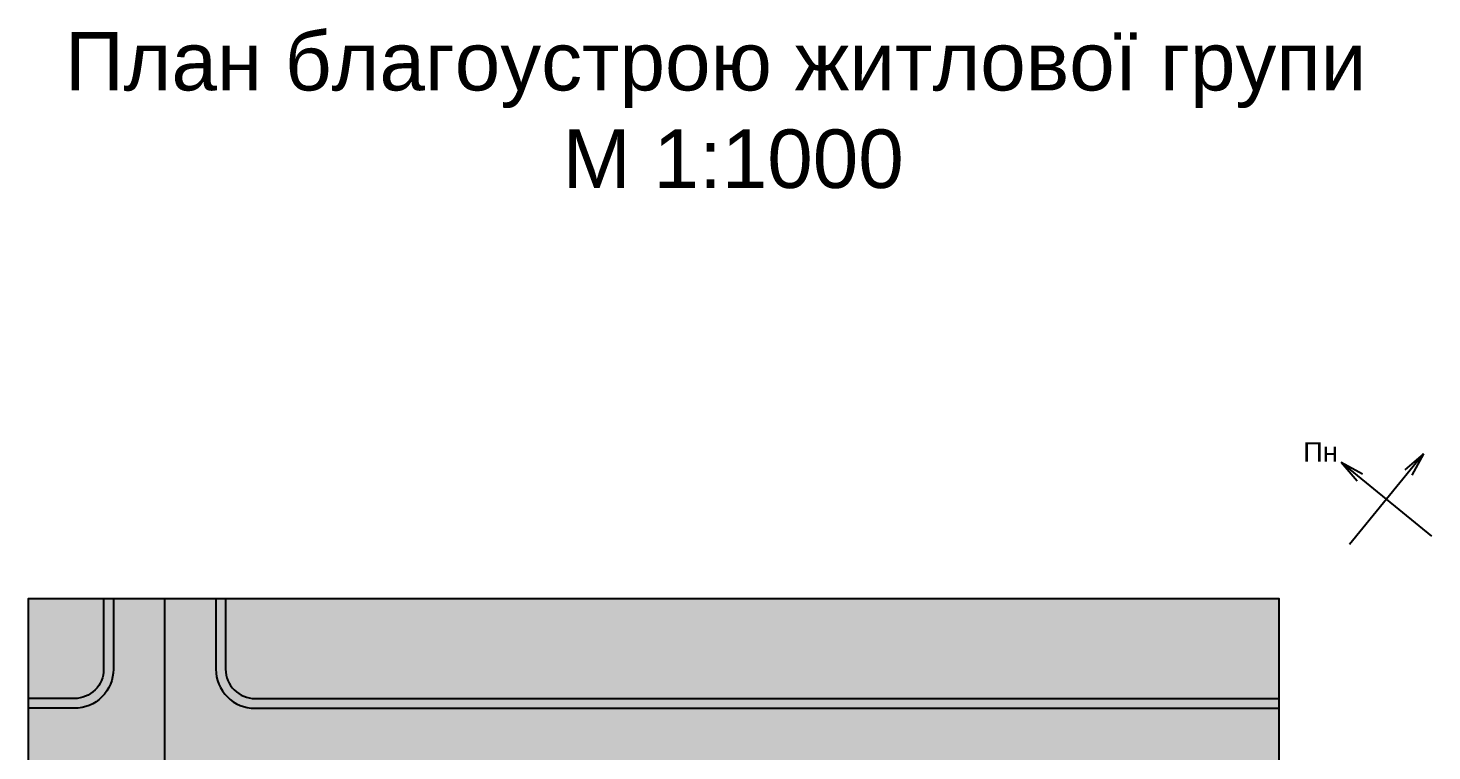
# Model space of a CAD drawing. Header units: millimetres. Extents: x 3866 to 35600, y -8896 to 9491.
# Drawn here: x 33040 to 33183.8, y -6639 to -6564.9 of the extents above; entities that cross this region are included whole.
import ezdxf

# ---------------------------------------------------------------- set-up
doc = ezdxf.new("R2010")
doc.units = ezdxf.units.MM
doc.linetypes.add('ACAD_ISO04W100', pattern=[30, 24, -3, 0, -3])
doc.layers.add('ВДМ', color=7, linetype='Continuous')
doc.styles.get("Standard").update_dxf_attribs({"font": 'arial.ttf'})

msp = doc.modelspace()

# ---------------------------------------------------------------- hatches: boundary and pattern name
at = {"layer": 'ВДМ', "transparency": 33554569}
h = msp.add_hatch(color=251, dxfattribs=at)
h.dxf.hatch_style = 1
h.paths.add_polyline_path([(33168.196, -6634.622), (33063.262, -6634.622, -0.4142136), (33059.262, -6630.622), (33059.262, -6623.396), (33054.012, -6623.396), (33054.012, -6641.122), (33168.196, -6641.122)])
h.paths.add_polyline_path([(33054.012, -6623.396), (33048.762, -6623.396), (33048.762, -6630.622, -0.4142136), (33044.762, -6634.622), (33040.02, -6634.622), (33040.02, -6641.122), (33054.012, -6641.122)])
at = {"layer": 'ВДМ', "true_color": 0x139b48, "transparency": 33554585}
h = msp.add_hatch(color=114, dxfattribs=at)
h.dxf.hatch_style = 1
h.paths.add_polyline_path([(33168.196, -6623.396), (33060.262, -6623.396), (33060.262, -6630.622, 0.4142136), (33063.262, -6633.622), (33168.196, -6633.622)])
h.paths.add_polyline_path([(33047.762, -6623.396), (33040.02, -6623.396), (33040.02, -6633.622), (33044.762, -6633.622, 0.4142136), (33047.762, -6630.622)])
h.paths.add_polyline_path([(33047.762, -6651.622, 0.4142136), (33044.762, -6648.622), (33040.02, -6648.622), (33040.02, -6737.258), (33047.762, -6737.258)])
at = {"layer": 'ВДМ', "transparency": 33554585}
h = msp.add_hatch(color=9, dxfattribs=at)
h.dxf.hatch_style = 1
h.paths.add_polyline_path([(33048.762, -6623.396), (33047.762, -6623.396), (33047.762, -6630.622, -0.4142136), (33044.762, -6633.622), (33040.02, -6633.622), (33040.02, -6634.622), (33044.762, -6634.622, 0.4142136), (33048.762, -6630.622)])
h = msp.add_hatch(color=9, dxfattribs=at)
h.dxf.hatch_style = 1
h.paths.add_polyline_path([(33060.262, -6623.396), (33059.262, -6623.396), (33059.262, -6630.622, 0.4142136), (33063.262, -6634.622), (33168.196, -6634.622), (33168.196, -6633.622), (33063.262, -6633.622, -0.4142136), (33060.262, -6630.622)])

# ---------------------------------------------------------------- linework, layer by layer
msp.add_lwpolyline([(33040.02, -6737.258), (33168.196, -6737.258), (33168.196, -6623.396), (33040.02, -6623.396), (33040.02, -6737.258)])
at = {"layer": 'ВДМ'}
for points in [[(33182.985, -6608.517), (33175.394, -6617.821)], [(33182.985, -6608.517), (33181.076, -6610.159)], [(33182.985, -6608.517), (33181.792, -6610.735)], [(33183.841, -6616.964), (33174.538, -6609.374)], [(33174.538, -6609.374), (33176.166, -6611.294)], [(33174.538, -6609.374), (33176.746, -6610.583)]]:
    msp.add_lwpolyline(points, dxfattribs=at)
for points in [[(33047.762, -6623.396), (33047.762, -6630.622, -0.4142136), (33044.762, -6633.622), (33040.02, -6633.622)], [(33048.762, -6623.396), (33048.762, -6630.622, -0.4142136), (33044.762, -6634.622), (33040.02, -6634.622)], [(33059.262, -6623.396), (33059.262, -6630.622, 0.4142136), (33063.262, -6634.622), (33168.196, -6634.622)], [(33060.262, -6623.396), (33060.262, -6630.622, 0.4142136), (33063.262, -6633.622), (33168.196, -6633.622)]]:
    msp.add_lwpolyline(points, format="xyb", dxfattribs=at)
at = {"layer": 'ВДМ', "linetype": 'ACAD_ISO04W100'}
msp.add_lwpolyline([(33054.012, -6623.396), (33054.012, -6737.258)], dxfattribs=at)

# ---------------------------------------------------------------- texts
at = {"layer": 'ВДМ', "attachment_point": 1}
for s, width, gutter_width, heights, insert, char_height in [('План благоустрою житлової групи\\P\\pxqc;М 1:1000', 136.93199, 0, [27.701], (33043.793, -6565.279), 6), ('Пн', 4.32334, 12.5, [0], (33170.658, -6607.345), 2)]:
    msp.add_mtext_dynamic_manual_height_columns(s, width=width, gutter_width=gutter_width, heights=heights, dxfattribs=dict(at, insert=insert, char_height=char_height))

doc.saveas('drawing.dxf')
